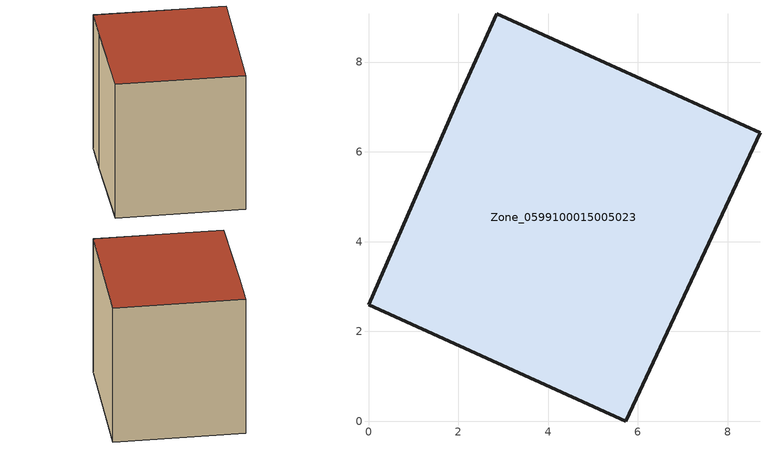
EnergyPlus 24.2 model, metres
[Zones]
Zone_0599100015005023
 floor ground (C_G): 0,2.6 2.02,7.23 2.86,9.08 8.72,6.42 5.73,0 z0.75
 wall outside (C_F): 2.02,7.23 0,2.6 5.73,0 8.72,6.42 2.86,9.08 2.02,7.23 z0.75:8.01
 roof outside (C_R): 5.73,0 8.72,6.42 2.86,9.08 2.02,7.23 0,2.6 z8.01
[BUILDING]
Pand.0599100015005023: North Axis=0; Terrain=City; Loads Convergence Tolerance Value=0.04; Temperature Convergence Tolerance Value=0.4; Solar Distribution=FullExterior; Maximum Number of Warmup Days=25; Minimum Number of Warmup Days=1
[Site:Location]
Rotterdam.The.Hague.AP_ZH_NLD Design_Conditions: Latitude=51.96; Longitude=4.45; Time Zone=1; Elevation=-4.5
[SITE:GROUNDTEMPERATURE:BUILDINGSURFACE]
18, 18, 18, 18, 18, 18, 18, 18, 18, 18, 18, 18
[MATERIAL] Thermal Absorptance=0.9; Solar Absorptance=0.7; Visible Absorptance=0.7
Name | Roughness | Thickness | Conductivity | Density | Specific Heat
G.TI.1965-1974 | MediumSmooth | 0.15 | 0.882353 | 540 | 1210
F.TI.1965-1974 | Rough | 0.3 | 0.697674 | 1920 | 840
R.TI.1965-1974 | MediumRough | 0.2 | 0.232558 | 1500 | 1000
[CONSTRUCTION]
C_G: G.TI.1965-1974
C_F: F.TI.1965-1974
C_R: R.TI.1965-1974
[ZONE]
Zone_0599100015005023: Type=1; Multiplier=1; Ceiling Height=Autocalculate; Volume=Autocalculate; Floor Area=autocalculate; Part of Total Floor Area=Yes
[ZONEINFILTRATION:DESIGNFLOWRATE]
Infil_Zone_0599100015005023: Zone or ZoneList or Space or SpaceList=Zone_0599100015005023; Schedule=AlwaysOn; Design Flow Rate Calculation Method=Flow/Area; Flow Rate per Floor Area=0.003; Constant Term Coefficient=1; Temperature Term Coefficient=0; Velocity Term Coefficient=0; Velocity Squared Term Coefficient=0
[HVACTEMPLATE:ZONE:IDEALLOADSAIRSYSTEM]
Zone_0599100015005023: Maximum Heating Supply Air Temperature=50; Minimum Cooling Supply Air Temperature=13; Maximum Heating Supply Air Humidity Ratio=0.0156; Minimum Cooling Supply Air Humidity Ratio=0.0077; Heating Limit=NoLimit; Cooling Limit=NoLimit; Dehumidification Control Type=ConstantSensibleHeatRatio; Cooling Sensible Heat Ratio=0.7; Dehumidification Setpoint=60; Humidification Control Type=None; Humidification Setpoint=30; Outdoor Air Method=None; Outdoor Air Flow Rate per Person=0.00944; Outdoor Air Flow Rate per Zone Floor Area=0; Outdoor Air Flow Rate per Zone=0; Demand Controlled Ventilation Type=None; Outdoor Air Economizer Type=NoEconomizer; Heat Recovery Type=None; Sensible Heat Recovery Effectiveness=0.7; Latent Heat Recovery Effectiveness=0.65
[ZONECONTROL:THERMOSTAT]
ThermostatControl_Zone_0599100015005023: Zone or ZoneList=Zone_0599100015005023; Control Type Schedule=DualSetpointControlType; Control 1=Thermostat_Zone_0599100015005023; Temperature Difference Between Cutout And Setpoint=0
[THERMOSTATSETPOINT:DUALSETPOINT]
Thermostat_Zone_0599100015005023: Heating Setpoint Temperature Schedule=HeatingSetpoint_Zone_0599100015005023; Cooling Setpoint Temperature Schedule=CoolingSetpoint_Zone_0599100015005023
[SCHEDULE:COMPACT]
HeatingSetpoint_Zone_0599100015005023: Through: 12/31, For: AllDays, Until: 24:00, 21
CoolingSetpoint_Zone_0599100015005023: Through: 12/31, For: AllDays, Until: 24:00, 24
DualSetpointControlType: Through: 12/31, For: AllDays, Until: 24:00, 4
AlwaysOn: Through: 12/31, For: AllDays, Until: 24:00, 1
